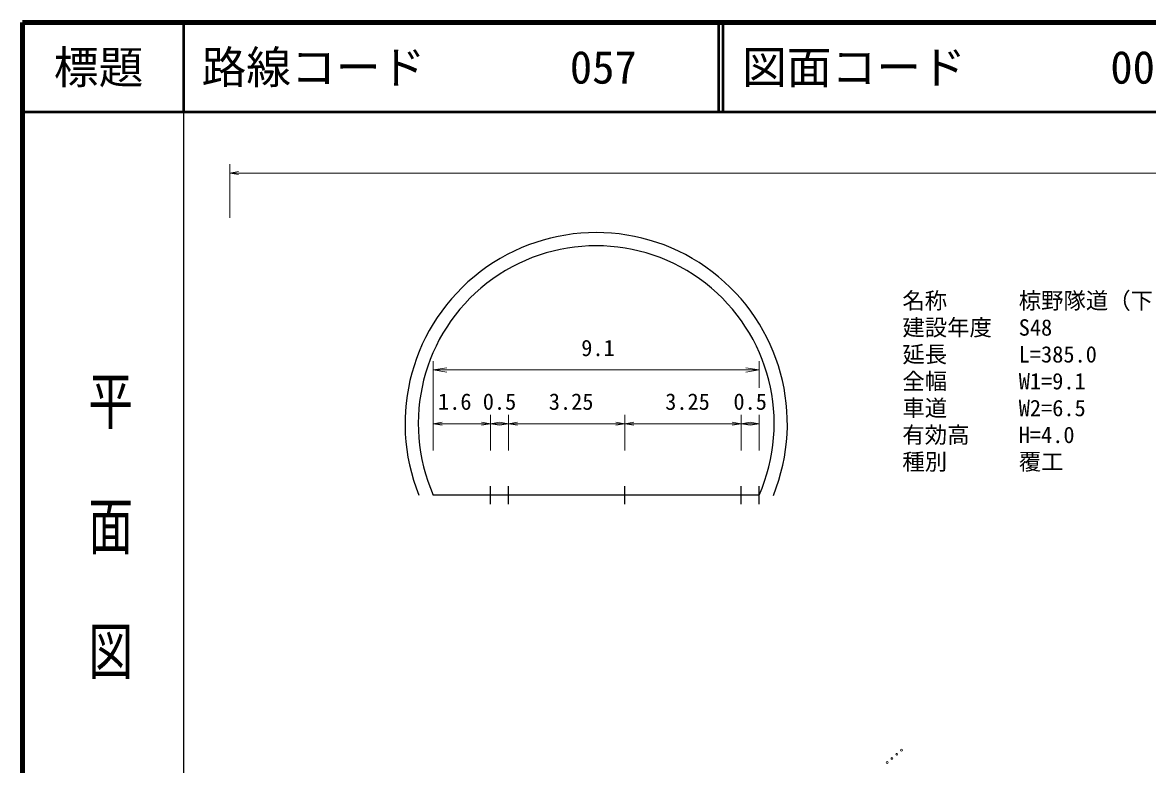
# Model space of a CAD drawing. Units: millimetres at full size, sheet at 1:1000, with parts at other scales. Extents: x 40000 to 680000, y 20000 to 380000.
# Drawn here: x 40000 to 165673, y 297084 to 380000 of the extents above; entities that cross this region are included whole.
import ezdxf
from ezdxf.enums import TextEntityAlignment as Align

# ---------------------------------------------------------------- set-up
doc = ezdxf.new("R2010")
doc.units = ezdxf.units.MM
doc.header["$LTSCALE"] = 1000
for name, color, linetype, lineweight in [('M-BGD', 7, 'Continuous', 25), ('M-STR-HTXT', 7, 'Continuous', 13), ('M-TTL', 2, 'Continuous', 140), ('M-TTL-BAND', 7, 'Continuous', 25), ('M-TTL-LINE', 7, 'Continuous', 50), ('M-WORK', 1, 'Continuous', 13)]:
    doc.layers.add(name, color=color, linetype=linetype, lineweight=lineweight)
doc.layers.add('M-TTL-TXT', color=7, linetype='Continuous')
doc.styles.add('@ＭＳ ゴシック', font='')
doc.styles.add('ＭＳ ゴシック', font='')
doc.styles.get('@ＭＳ ゴシック').set_extended_font_data('@MS Gothic')
doc.styles.get('ＭＳ ゴシック').set_extended_font_data('MS Gothic')

# ---------------------------------------------------------------- blocks, each defined once
blk = doc.blocks.new('open_arrow')
at = {"color": 0, "linetype": 'Continuous', "lineweight": -2}
blk.add_lwpolyline([(7.5, 1.25), (0, 0), (7.5, -1.25)], dxfattribs=at)

msp = doc.modelspace()

# ---------------------------------------------------------------- linework, layer by layer
at = {"layer": 'M-BGD'}
for p, q in [((92288, 326170), (92288, 328170)), ((94288, 326170), (94288, 328170)), ((107288, 326170), (107288, 328170)), ((120288, 326170), (120288, 328170)), ((122288, 326170), (122288, 328170)), ((92288, 327170), (85888, 327170)), ((122288, 327170), (92288, 327170))]:
    msp.add_line(p, q, dxfattribs=at)
for radius, start, end in [(21355, 337.96315, 202.0007), (19881, 336.27158, 203.72839)]:
    msp.add_arc((104088, 335170), radius, start, end, dxfattribs=at)
at = {"layer": 'M-STR-HTXT'}
for p, q in [((63144, 358170), (63144, 364170)), ((63144, 363170), (357386, 363170)), ((85888, 336170), (85888, 342170)), ((122288, 339170), (122288, 342170)), ((85888, 341170), (122288, 341170)), ((85888, 332170), (85888, 336170)), ((92288, 332170), (92288, 336170)), ((94288, 332170), (94288, 336170)), ((107288, 332170), (107288, 336170)), ((120288, 332170), (120288, 336170)), ((122288, 332170), (122288, 336170)), ((85888, 335170), (92288, 335170)), ((92288, 335170), (94288, 335170)), ((94288, 335170), (107288, 335170)), ((107288, 335170), (120288, 335170)), ((120288, 335170), (122288, 335170))]:
    msp.add_line(p, q, dxfattribs=at)
at = {"layer": 'M-TTL'}
for p, q in [((40000, 380000), (40000, 20000)), ((680000, 380000), (40000, 380000))]:
    msp.add_line(p, q, dxfattribs=at)
at = {"layer": 'M-TTL-BAND'}
msp.add_line((58000, 370000), (58000, 20000), dxfattribs=at)
at = {"layer": 'M-TTL-LINE'}
for p, q in [((58000, 380000), (58000, 370000)), ((117750, 380000), (117750, 370000)), ((118250, 380000), (118250, 370000)), ((40000, 370000), (680000, 370000))]:
    msp.add_line(p, q, dxfattribs=at)
at = {"layer": 'M-WORK'}
for centre in [(137125, 297769), (137656, 298226), (138186, 298683), (136595, 297312)]:
    msp.add_circle(centre, 100, dxfattribs=at)

# ---------------------------------------------------------------- block references
at = {"layer": 'M-STR-HTXT'}
for p, xscale, yscale in [((63144, 363170), 133, 133), ((85888, 341170), 200, 200), ((85888, 335170), 133, 133), ((92288, 335170), 133, 133), ((94288, 335170), 133, 133), ((107288, 335170), 133, 133), ((120288, 335170), 133, 133)]:
    msp.add_blockref('open_arrow', p, dxfattribs=dict(at, xscale=xscale, yscale=yscale))
at = {"layer": 'M-STR-HTXT', "rotation": 180}
for p, xscale, yscale in [((122288, 341170), 200, 200), ((92288, 335170), 133, 133), ((94288, 335170), 133, 133), ((107288, 335170), 133, 133), ((120288, 335170), 133, 133), ((122288, 335170), 133, 133)]:
    msp.add_blockref('open_arrow', p, dxfattribs=dict(at, xscale=xscale, yscale=yscale))

# ---------------------------------------------------------------- texts
at = {"layer": 'M-STR-HTXT', "style": 'ＭＳ ゴシック'}
for s, p in [('名称', (138288, 348920)), ('椋野隊道（下り）', (151288, 348920)), ('建設年度', (138288, 345920)), ('S48', (151288, 345920)), ('延長', (138288, 342920)), ('L=385.0', (151288, 342920)), ('全幅', (138288, 339920)), ('W1=9.1', (151288, 339920)), ('車道', (138288, 336920)), ('W2=6.5', (151288, 336920)), ('有効高', (138288, 333920)), ('H=4.0', (151288, 333920)), ('種別', (138288, 330920)), ('覆工', (151288, 330920))]:
    msp.add_text(s, height=1833, dxfattribs=at).set_placement(p, align=Align.MIDDLE_LEFT)
for s, p in [('9.1', (104288, 342170)), ('1.6', (88288, 336170)), ('0.5', (93288, 336170)), ('3.25', (101288, 336170)), ('3.25', (114288, 336170)), ('0.5', (121288, 336170))]:
    msp.add_text(s, height=1833, dxfattribs=at).set_placement(p, align=Align.BOTTOM_CENTER)
at = {"layer": 'M-TTL-BAND', "style": '@ＭＳ ゴシック', "width": 1.4}
msp.add_text('平  面  図', height=3666, rotation=270, dxfattribs=at).set_placement((49777, 323805), align=Align.MIDDLE_CENTER)
at = {"layer": 'M-TTL-TXT', "style": 'ＭＳ ゴシック'}
msp.add_text('標題', height=3666, dxfattribs=at).set_placement((48500, 375000), align=Align.MIDDLE_CENTER)
for s, p in [('路線コード', (60000, 375000)), ('図面コード', (120380, 375000)), ('057', (101142, 375000)), ('005-00', (161521, 375000))]:
    msp.add_text(s, height=3666, dxfattribs=at).set_placement(p, align=Align.MIDDLE_LEFT)

doc.saveas('drawing.dxf')
